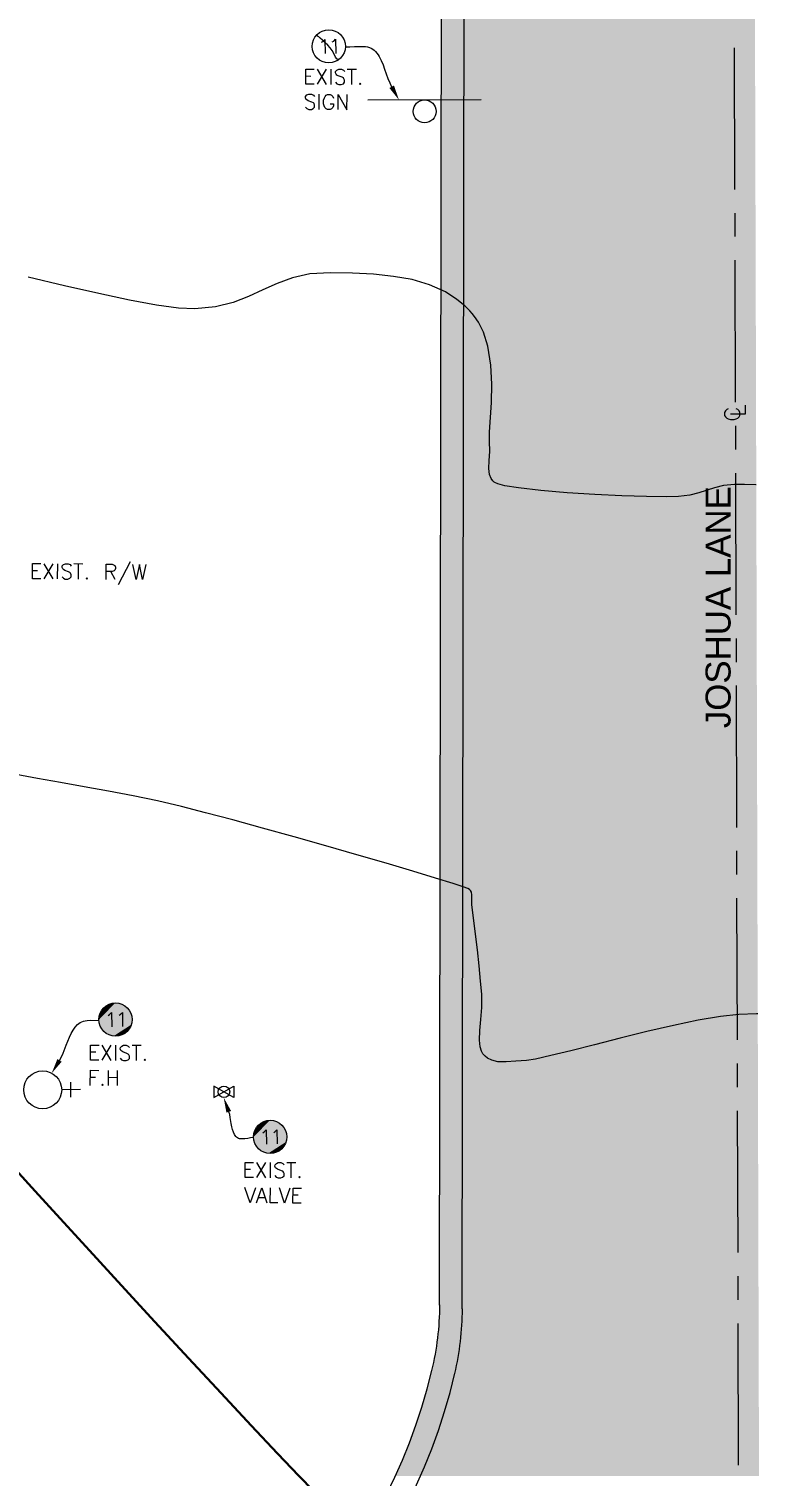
# Model space of a CAD drawing. Header units: millimetres. Extents: x -419 to 20046, y -14642 to 2638.
# Drawn here: x 24.06 to 27.92, y 5.87 to 13.53 of the extents above; entities that cross this region are included whole.
import ezdxf

# ---------------------------------------------------------------- set-up
doc = ezdxf.new("R2010")
doc.units = ezdxf.units.MM
for name, color, linetype in [('PDF11_---- NOTES', 7, 'Continuous'), ('PDF11_----TX00', 7, 'Continuous'), ('PDF11_EXTO$EXMACL', 7, 'Continuous'), ('PDF11_EXTO$EXPNEP', 7, 'Continuous'), ('PDF11_EXTO$EXWTFH', 7, 'Continuous'), ('PDF11_EXTO$EXWTVA', 7, 'Continuous'), ('PDF11_TEXT', 7, 'Continuous')]:
    doc.layers.add(name, color=color, linetype=linetype)
for name, color, linetype, true_color in [('PDF11_0', 7, 'Continuous', 0xb3b3b3), ('PDF11_EXTO$--C3-Surface-EXTO', 7, 'Continuous', 0xb3b3b3), ('PDF11_EXTO$EXSISN', 7, 'Continuous', 0xb3b3b3), ('PDF11_EXTO$PRPNACHA', 7, 'Continuous', 0xebebeb)]:
    doc.layers.add(name, color=color, linetype=linetype, true_color=true_color)
doc.styles.add('PDF Arial', font='arial.ttf')

msp = doc.modelspace()

# ---------------------------------------------------------------- hatches: boundary and pattern name
at = {"layer": 'PDF11_0', "transparency": 33554559}
for points in [[(26.0146, 13.1561), (25.9879, 13.2327), (25.9637, 13.2194)], [(24.1778, 8.0048), (24.2311, 8.0665), (24.2086, 8.0806)], [(25.0878, 7.8765), (25.102, 7.7973), (25.127, 7.8056)]]:
    msp.add_hatch(color=7, dxfattribs=at).paths.add_polyline_path(points)
at = {"layer": 'PDF11_0', "true_color": 0xffffff, "transparency": 33554559}
for points in [[(24.5003, 8.3757), (24.427, 8.2873), (24.5136, 8.3773)], [(24.5136, 8.3773), (24.427, 8.2873), (24.4295, 8.269)], [(24.5003, 8.3757), (24.4278, 8.3015), (24.427, 8.2873)], [(24.4811, 8.3707), (24.4278, 8.3015), (24.5003, 8.3757)], [(24.4811, 8.3707), (24.4311, 8.3173), (24.4278, 8.3015)], [(24.5136, 8.3773), (24.4295, 8.269), (24.537, 8.374)], [(24.537, 8.374), (24.4295, 8.269), (24.4361, 8.2498)], [(24.4695, 8.3648), (24.4311, 8.3173), (24.4811, 8.3707)], [(24.4695, 8.3648), (24.4378, 8.3323), (24.4311, 8.3173)], [(24.537, 8.374), (24.4361, 8.2498), (24.557, 8.3665)], [(24.557, 8.3665), (24.4361, 8.2498), (24.4436, 8.2373)], [(24.4595, 8.3573), (24.4378, 8.3323), (24.4695, 8.3648)], [(24.4595, 8.3573), (24.4486, 8.3473), (24.4378, 8.3323)], [(24.557, 8.3665), (24.4436, 8.2373), (24.5761, 8.3523)], [(24.5761, 8.3523), (24.4436, 8.2373), (24.457, 8.2232)], [(24.5761, 8.3523), (24.457, 8.2232), (24.5878, 8.3382)], [(24.5878, 8.3382), (24.457, 8.2232), (24.4711, 8.2132)], [(24.5878, 8.3382), (24.4711, 8.2132), (24.597, 8.3223)], [(24.597, 8.3223), (24.4711, 8.2132), (24.4853, 8.2065)], [(24.597, 8.3223), (24.4853, 8.2065), (24.6028, 8.2907)], [(24.6028, 8.2907), (24.4853, 8.2065), (24.5045, 8.2015)], [(24.6028, 8.2907), (24.5045, 8.2015), (24.5986, 8.2623)], [(24.5986, 8.2623), (24.5045, 8.2015), (24.5253, 8.2015)], [(24.5986, 8.2623), (24.5253, 8.2015), (24.5911, 8.2457)], [(24.5911, 8.2457), (24.5253, 8.2015), (24.5586, 8.2123)], [(24.5911, 8.2457), (24.5586, 8.2123), (24.5753, 8.2257)], [(25.3179, 7.7548), (25.2445, 7.6664), (25.3312, 7.7565)], [(25.3312, 7.7565), (25.2445, 7.6664), (25.247, 7.6481)], [(25.3179, 7.7548), (25.2454, 7.6806), (25.2445, 7.6664)], [(25.2987, 7.7498), (25.2454, 7.6806), (25.3179, 7.7548)], [(25.2987, 7.7498), (25.2487, 7.6964), (25.2454, 7.6806)], [(25.3312, 7.7565), (25.247, 7.6481), (25.3545, 7.7531)], [(25.3545, 7.7531), (25.247, 7.6481), (25.2537, 7.6289)], [(25.287, 7.744), (25.2487, 7.6964), (25.2987, 7.7498)], [(25.287, 7.744), (25.2554, 7.7115), (25.2487, 7.6964)], [(25.3545, 7.7531), (25.2537, 7.6289), (25.3745, 7.7456)], [(25.3745, 7.7456), (25.2537, 7.6289), (25.2612, 7.6164)], [(25.277, 7.7365), (25.2554, 7.7115), (25.287, 7.744)], [(25.277, 7.7365), (25.2662, 7.7265), (25.2554, 7.7115)], [(25.3745, 7.7456), (25.2612, 7.6164), (25.3937, 7.7315)], [(25.3937, 7.7315), (25.2612, 7.6164), (25.2745, 7.6023)], [(25.3937, 7.7315), (25.2745, 7.6023), (25.4054, 7.7173)], [(25.4054, 7.7173), (25.2745, 7.6023), (25.2887, 7.5923)], [(25.4054, 7.7173), (25.2887, 7.5923), (25.4145, 7.7014)], [(25.4145, 7.7014), (25.2887, 7.5923), (25.3029, 7.5856)], [(25.4145, 7.7014), (25.3029, 7.5856), (25.4204, 7.6698)], [(25.4204, 7.6698), (25.3029, 7.5856), (25.322, 7.5806)], [(25.4204, 7.6698), (25.322, 7.5806), (25.4162, 7.6414)], [(25.4162, 7.6414), (25.322, 7.5806), (25.3429, 7.5806)], [(25.4162, 7.6414), (25.3429, 7.5806), (25.4087, 7.6248)], [(25.4087, 7.6248), (25.3429, 7.5806), (25.3762, 7.5914)], [(25.4087, 7.6248), (25.3762, 7.5914), (25.3929, 7.6048)]]:
    msp.add_hatch(color=7, dxfattribs=at).paths.add_polyline_path(points)
at = {"layer": 'PDF11_EXTO$PRPNACHA', "transparency": 33554559}
for points in [[(27.8999, 12.45), (27.8994, 12.6365), (26.9778, 16.098), (26.2431, 16.098), (26.2304, 7.4531)], [(27.8897, 16.098), (26.9778, 16.098), (27.8994, 12.6365)], [(27.9138, 7.4531), (27.8999, 12.45), (26.2304, 7.4531)], [(27.9139, 7.3969), (27.9139, 7.3977), (26.2304, 7.4531), (26.2304, 7.3523)], [(27.9139, 7.3977), (27.9138, 7.4531), (26.2304, 7.4531)], [(27.9141, 7.3523), (27.9139, 7.3969), (26.2304, 7.3523)], [(27.9142, 7.2969), (27.9142, 7.2977), (26.2304, 7.3523), (26.2304, 7.2522)], [(27.9142, 7.2977), (27.9141, 7.3523), (26.2304, 7.3523)], [(27.9143, 7.2522), (27.9142, 7.2969), (26.2304, 7.2522)], [(27.9145, 7.1977), (27.9145, 7.1985), (26.2304, 7.2522), (26.2304, 7.1531)], [(27.9145, 7.1985), (27.9143, 7.2522), (26.2304, 7.2522)], [(27.9146, 7.1531), (27.9145, 7.1977), (26.2304, 7.1531)], [(27.9148, 7.0986), (27.9148, 7.0993), (26.2304, 7.1531), (26.2304, 7.0539)], [(27.9148, 7.0993), (27.9146, 7.1531), (26.2304, 7.1531)], [(27.9149, 7.0539), (27.9148, 7.0986), (26.2304, 7.0539)], [(27.915, 7.0011), (27.915, 7.0018), (26.2304, 7.0539), (26.2304, 6.9564)], [(27.915, 7.0018), (27.9149, 7.0539), (26.2304, 7.0539)], [(27.9152, 6.9564), (27.915, 7.0011), (26.2304, 6.9564)], [(27.9153, 6.9036), (27.9153, 6.9043), (26.2304, 6.9564), (26.2296, 6.8589)], [(27.9154, 6.8589), (27.9153, 6.9036), (26.2296, 6.8589)], [(27.9153, 6.9043), (27.9152, 6.9564), (26.2304, 6.9564)], [(27.9155, 6.8161), (27.9155, 6.8167), (26.2296, 6.8589), (26.2296, 6.7789)], [(27.9155, 6.8167), (27.9154, 6.8589), (26.2296, 6.8589)], [(27.9157, 6.7789), (27.9155, 6.8161), (26.2296, 6.7789)], [(27.9158, 6.7345), (27.9158, 6.7349), (26.2296, 6.763), (26.2279, 6.7089)], [(27.9157, 6.7705), (27.9157, 6.7706), (26.2296, 6.7789), (26.2296, 6.763)], [(27.9157, 6.7706), (27.9157, 6.7789), (26.2296, 6.7789)], [(27.9157, 6.763), (27.9157, 6.7705), (26.2296, 6.763)], [(27.9158, 6.7349), (27.9157, 6.763), (26.2296, 6.763)], [(27.916, 6.6529), (27.916, 6.6531), (26.2254, 6.668), (26.2229, 6.6389)], [(27.9159, 6.6871), (27.9159, 6.6873), (26.2279, 6.7089), (26.2254, 6.668)], [(27.916, 6.668), (27.9159, 6.6871), (26.2254, 6.668)], [(27.916, 6.6531), (27.916, 6.668), (26.2254, 6.668)], [(27.9158, 6.7089), (27.9158, 6.7345), (26.2279, 6.7089)], [(27.9159, 6.6873), (27.9158, 6.7089), (26.2279, 6.7089)], [(27.9161, 6.6053), (27.9161, 6.6057), (26.2229, 6.6389), (26.2154, 6.5739)], [(27.9162, 6.5739), (27.9161, 6.6053), (26.2154, 6.5739)], [(27.916, 6.6389), (27.916, 6.6529), (26.2229, 6.6389)], [(27.9161, 6.6057), (27.916, 6.6389), (26.2229, 6.6389)], [(27.9163, 6.5336), (27.9163, 6.5341), (26.2146, 6.5697), (26.2029, 6.5005)], [(27.9164, 6.5005), (27.9163, 6.5336), (26.2029, 6.5005)], [(27.9162, 6.5713), (27.9162, 6.5714), (26.2154, 6.5739), (26.2146, 6.5697)], [(27.9162, 6.5697), (27.9162, 6.5713), (26.2146, 6.5697)], [(27.9163, 6.5341), (27.9162, 6.5697), (26.2146, 6.5697)], [(27.9162, 6.5714), (27.9162, 6.5739), (26.2154, 6.5739)], [(27.9165, 6.4562), (27.9165, 6.4565), (26.1988, 6.4814), (26.1888, 6.4322)], [(27.9166, 6.4322), (27.9165, 6.4562), (26.1888, 6.4322)], [(27.9165, 6.4905), (27.9165, 6.4906), (26.2029, 6.5005), (26.1988, 6.4814)], [(27.9165, 6.4814), (27.9165, 6.4905), (26.1988, 6.4814)], [(27.9165, 6.4565), (27.9165, 6.4814), (26.1988, 6.4814)], [(27.9165, 6.4906), (27.9164, 6.5005), (26.2029, 6.5005)], [(27.9168, 6.3629), (27.9168, 6.3632), (26.1779, 6.3897), (26.1638, 6.3363)], [(27.9169, 6.3363), (27.9168, 6.3629), (26.1638, 6.3363)], [(27.9167, 6.4104), (27.9167, 6.4106), (26.1888, 6.4322), (26.1779, 6.3897)], [(27.9167, 6.3897), (27.9167, 6.4104), (26.1779, 6.3897)], [(27.9168, 6.3632), (27.9167, 6.3897), (26.1779, 6.3897)], [(27.9167, 6.4106), (27.9166, 6.4322), (26.1888, 6.4322)], [(27.9171, 6.2712), (27.9171, 6.2715), (26.1538, 6.3005), (26.1363, 6.2422)], [(27.9169, 6.3179), (27.9169, 6.3181), (26.1638, 6.3363), (26.1538, 6.3005)], [(27.917, 6.3005), (27.9169, 6.3179), (26.1538, 6.3005)], [(27.9171, 6.2715), (27.917, 6.3005), (26.1538, 6.3005)], [(27.9169, 6.3181), (27.9169, 6.3363), (26.1638, 6.3363)], [(27.9173, 6.1803), (27.9173, 6.1807), (26.1263, 6.2122), (26.1054, 6.148)], [(27.9172, 6.2271), (27.9172, 6.2272), (26.1363, 6.2422), (26.1263, 6.2122)], [(27.9172, 6.2122), (27.9172, 6.2271), (26.1263, 6.2122)], [(27.9173, 6.1807), (27.9172, 6.2122), (26.1263, 6.2122)], [(27.9171, 6.2422), (27.9171, 6.2712), (26.1363, 6.2422)], [(27.9172, 6.2272), (27.9171, 6.2422), (26.1363, 6.2422)], [(27.9174, 6.1371), (27.9174, 6.1372), (26.1054, 6.148), (26.0971, 6.1255)], [(27.9175, 6.1255), (27.9174, 6.1371), (26.0971, 6.1255)], [(27.9174, 6.148), (27.9173, 6.1803), (26.1054, 6.148)], [(27.9174, 6.1372), (27.9174, 6.148), (26.1054, 6.148)], [(27.9177, 6.0479), (27.9177, 6.048), (26.0721, 6.0555), (26.0663, 6.0413)], [(27.9176, 6.0911), (27.9176, 6.0915), (26.0971, 6.1255), (26.0721, 6.0555)], [(27.9177, 6.0555), (27.9176, 6.0911), (26.0721, 6.0555)], [(27.9177, 6.048), (27.9177, 6.0555), (26.0721, 6.0555)], [(27.9176, 6.0915), (27.9175, 6.1255), (26.0971, 6.1255)], [(27.9178, 6.0028), (27.9178, 6.0032), (26.0663, 6.0413), (26.0346, 5.9638)], [(27.9179, 5.9638), (27.9178, 6.0028), (26.0346, 5.9638)], [(27.9177, 6.0413), (27.9177, 6.0479), (26.0663, 6.0413)], [(27.9178, 6.0032), (27.9177, 6.0413), (26.0663, 6.0413)], [(27.918, 5.9186), (27.918, 5.919), (26.0321, 5.958), (25.9962, 5.8771)], [(27.9182, 5.8771), (27.918, 5.9186), (25.9962, 5.8771)], [(27.9179, 5.9613), (27.9179, 5.9613), (26.0346, 5.9638), (26.0321, 5.958)], [(27.9179, 5.958), (27.9179, 5.9613), (26.0321, 5.958)], [(27.918, 5.919), (27.9179, 5.958), (26.0321, 5.958)], [(27.9179, 5.9613), (27.9179, 5.9638), (26.0346, 5.9638)], [(27.9182, 5.8755), (27.9182, 5.8755), (25.9962, 5.8771), (25.9954, 5.8738)], [(27.9182, 5.8738), (27.9182, 5.8755), (25.9954, 5.8738)], [(27.9182, 5.8755), (27.9182, 5.8771), (25.9962, 5.8771)]]:
    msp.add_hatch(color=256, dxfattribs=at).paths.add_polyline_path(points)

# ---------------------------------------------------------------- linework, layer by layer
at = {"layer": 'PDF11_---- NOTES', "lineweight": 20}
for points in [[(27.7556, 11.5218), (27.7481, 11.5176), (27.7406, 11.5101), (27.7364, 11.5026), (27.7364, 11.4868), (27.7406, 11.4793), (27.7481, 11.4718), (27.7556, 11.4684), (27.7672, 11.4643), (27.7864, 11.4643), (27.7972, 11.4684), (27.8056, 11.4718), (27.8131, 11.4793), (27.8164, 11.4868), (27.8164, 11.5026), (27.8131, 11.5101), (27.8056, 11.5176), (27.7972, 11.5218)], [(27.7672, 11.4951), (27.8472, 11.4951), (27.8472, 11.5401)]]:
    msp.add_lwpolyline(points, dxfattribs=at)
at = {"layer": 'PDF11_----TX00', "lineweight": 20}
for points in [[(25.5662, 13.2394), (25.5212, 13.2394), (25.522, 13.3194), (25.5662, 13.3194)], [(25.5487, 13.2811), (25.522, 13.2819)], [(25.5829, 13.2394), (25.6321, 13.3186)], [(25.6312, 13.2386), (25.5837, 13.3194)], [(25.6554, 13.2386), (25.6554, 13.3186)], [(25.6787, 13.2502), (25.6862, 13.2419), (25.6962, 13.2386), (25.7096, 13.2386), (25.7204, 13.2419), (25.7271, 13.2494), (25.7271, 13.2611), (25.7237, 13.2686), (25.7204, 13.2727), (25.7137, 13.2761), (25.6929, 13.2844), (25.6862, 13.2877), (25.6829, 13.2919), (25.6796, 13.2994), (25.6796, 13.3069), (25.6862, 13.3144), (25.6971, 13.3186), (25.7104, 13.3186), (25.7204, 13.3144), (25.7279, 13.3069)], [(25.7896, 13.3177), (25.7412, 13.3177)], [(25.7646, 13.2377), (25.7654, 13.3177)], [(25.5204, 13.1177), (25.527, 13.1102), (25.537, 13.106), (25.5512, 13.106), (25.5612, 13.1102), (25.5687, 13.1177), (25.5687, 13.1286), (25.5654, 13.1369), (25.562, 13.1402), (25.5545, 13.1444), (25.5345, 13.1519), (25.5279, 13.1561), (25.5237, 13.1594), (25.5204, 13.1677), (25.5204, 13.1752), (25.5279, 13.1827), (25.5379, 13.1861), (25.552, 13.1861), (25.562, 13.1819), (25.5687, 13.1744)], [(25.592, 13.106), (25.5929, 13.1861)], [(25.6504, 13.1361), (25.6679, 13.1361), (25.6679, 13.1244), (25.6646, 13.1169), (25.6571, 13.1094), (25.6504, 13.1052), (25.6371, 13.1052), (25.6296, 13.1094), (25.6229, 13.1169), (25.6195, 13.1244), (25.6162, 13.1361), (25.6162, 13.1552), (25.6204, 13.1669), (25.6237, 13.1744), (25.6304, 13.1819), (25.6371, 13.1852), (25.6512, 13.1852), (25.6579, 13.1811), (25.6646, 13.1736), (25.6679, 13.1661)], [(25.6921, 13.1052), (25.6921, 13.1852), (25.7396, 13.1044), (25.7404, 13.1844)], [(24.1203, 10.6225), (24.0761, 10.6225), (24.0761, 10.7025), (24.1211, 10.7025)], [(24.1036, 10.6642), (24.0761, 10.6642)], [(24.1853, 10.6217), (24.1378, 10.7017)], [(24.1378, 10.6217), (24.1861, 10.7017)], [(24.2094, 10.6217), (24.2103, 10.7017)], [(24.2336, 10.6325), (24.2403, 10.625), (24.2503, 10.6208), (24.2644, 10.6208), (24.2744, 10.625), (24.2811, 10.6325), (24.2819, 10.6434), (24.2786, 10.6517), (24.2744, 10.655), (24.2678, 10.6592), (24.2478, 10.6667), (24.2403, 10.6709), (24.2369, 10.6742), (24.2336, 10.6825), (24.2336, 10.69), (24.2411, 10.6975), (24.2511, 10.7009), (24.2653, 10.7009), (24.2753, 10.6975), (24.2819, 10.6892)], [(24.3436, 10.7), (24.2961, 10.7009)], [(24.3194, 10.6208), (24.3194, 10.7009)], [(24.467, 10.6192), (24.467, 10.6992), (24.4978, 10.6992), (24.5086, 10.695), (24.512, 10.6917), (24.5153, 10.6834), (24.5153, 10.6759), (24.512, 10.6684), (24.5078, 10.665), (24.4978, 10.6609), (24.467, 10.6609)], [(24.5145, 10.6192), (24.4911, 10.6609)], [(24.5311, 10.5925), (24.5945, 10.7134)], [(24.6761, 10.6975), (24.6586, 10.6175), (24.642, 10.6975), (24.6245, 10.6183), (24.6078, 10.6984)], [(24.4278, 8.074), (24.3836, 8.0748), (24.3836, 8.1548), (24.4286, 8.154)], [(24.4928, 8.0731), (24.4453, 8.154)], [(24.4453, 8.074), (24.4936, 8.1532)], [(24.517, 8.0731), (24.5178, 8.1532)], [(24.5411, 8.0848), (24.5478, 8.0765), (24.5578, 8.0731), (24.572, 8.0731), (24.582, 8.0765), (24.5895, 8.084), (24.5895, 8.0956), (24.5861, 8.1031), (24.5828, 8.1073), (24.5753, 8.1106), (24.5553, 8.119), (24.5486, 8.1223), (24.5445, 8.1265), (24.5411, 8.134), (24.542, 8.1415), (24.5486, 8.149), (24.5586, 8.1532), (24.5728, 8.1532), (24.5828, 8.149), (24.5895, 8.1415)], [(24.6511, 8.1523), (24.6036, 8.1523)], [(24.627, 8.0723), (24.627, 8.1523)], [(24.4111, 8.1165), (24.3836, 8.1165)], [(24.382, 7.9415), (24.3828, 8.0215), (24.4278, 8.0206)], [(24.4103, 7.9831), (24.3828, 7.9831)], [(24.4778, 7.9406), (24.4786, 8.0206)], [(24.5261, 7.9815), (24.4786, 7.9823)], [(24.5261, 7.9398), (24.527, 8.0198)], [(25.2454, 7.4531), (25.2012, 7.4539), (25.2012, 7.5339), (25.2462, 7.5331)], [(25.3104, 7.4523), (25.2629, 7.5331)], [(25.2629, 7.4531), (25.3112, 7.5323)], [(25.3345, 7.4523), (25.3354, 7.5323)], [(25.3587, 7.4639), (25.3654, 7.4556), (25.3754, 7.4523), (25.3895, 7.4523), (25.3995, 7.4556), (25.407, 7.4631), (25.407, 7.4748), (25.4037, 7.4823), (25.4004, 7.4864), (25.3929, 7.4898), (25.3729, 7.4981), (25.3662, 7.5014), (25.362, 7.5056), (25.3587, 7.5131), (25.3595, 7.5206), (25.3662, 7.5281), (25.3762, 7.5323), (25.3904, 7.5323), (25.4004, 7.5281), (25.407, 7.5206)], [(25.4687, 7.5314), (25.4212, 7.5314)], [(25.4445, 7.4514), (25.4445, 7.5314)], [(25.2287, 7.4956), (25.2012, 7.4956)], [(25.2554, 7.3998), (25.227, 7.3198), (25.2003, 7.4006)], [(25.2612, 7.3198), (25.2895, 7.3998), (25.3162, 7.3189)], [(25.3745, 7.3189), (25.3337, 7.3189), (25.3345, 7.3989)], [(25.437, 7.3981), (25.4087, 7.3181), (25.382, 7.3989)], [(25.4979, 7.3181), (25.4537, 7.3181), (25.4545, 7.3981), (25.4987, 7.3981)], [(25.4812, 7.3598), (25.4537, 7.3598)], [(25.3062, 7.3456), (25.272, 7.3464)]]:
    msp.add_lwpolyline(points, dxfattribs=at)
for points in [[(25.8096, 13.2452), (25.8129, 13.2411), (25.8096, 13.2377), (25.8062, 13.2411)], [(24.3636, 10.6275), (24.3669, 10.6242), (24.3636, 10.62), (24.3603, 10.6242)], [(24.6711, 8.0798), (24.6745, 8.0756), (24.6711, 8.0723), (24.6678, 8.0756)], [(24.4478, 7.9481), (24.4511, 7.944), (24.447, 7.9406), (24.4436, 7.944)], [(25.4887, 7.4589), (25.492, 7.4548), (25.4887, 7.4514), (25.4854, 7.4548)]]:
    msp.add_lwpolyline(points, close=True, dxfattribs=at)
at = {"layer": 'PDF11_0', "color": 7, "lineweight": 0, "true_color": 0xffffff}
for points in [[(25.695, 13.3698), (25.6862, 13.3744), (25.6791, 13.3827), (25.6725, 13.399), (25.6616, 13.4182), (25.6504, 13.4311), (25.6379, 13.4452), (25.6245, 13.459), (25.6108, 13.4723), (25.5979, 13.4832), (25.5916, 13.4894), (25.5845, 13.4944), (25.582, 13.499), (25.5825, 13.5032)], [(25.7037, 13.3761), (25.6862, 13.3636)], [(24.5753, 8.2257), (24.5586, 8.2123)], [(25.3929, 7.6048), (25.3762, 7.5914)]]:
    msp.add_lwpolyline(points, dxfattribs=at)
at = {"layer": 'PDF11_0', "color": 7, "lineweight": 20}
for points in [[(25.6054, 13.4619), (25.612, 13.4661), (25.6229, 13.4769), (25.6237, 13.4019)], [(25.6621, 13.4636), (25.6696, 13.4669), (25.6796, 13.4777), (25.6812, 13.4027)], [(25.7312, 13.4369), (25.7546, 13.4369), (25.7787, 13.4386), (25.8029, 13.4394), (25.8262, 13.4394), (25.8371, 13.4386), (25.8479, 13.4369), (25.8579, 13.4344), (25.8671, 13.4302), (25.8762, 13.4252), (25.8837, 13.4194), (25.8912, 13.4119), (25.8979, 13.4044), (25.9046, 13.3952), (25.9104, 13.3861), (25.9204, 13.3644), (25.9304, 13.3419), (25.9387, 13.3186), (25.9562, 13.2702), (25.9654, 13.2469), (25.9754, 13.2261)], [(24.2194, 8.0731), (24.2294, 8.0915), (24.2386, 8.1115), (24.2553, 8.1532), (24.2719, 8.1957), (24.2811, 8.2157), (24.2911, 8.234), (24.3028, 8.2498), (24.3153, 8.264), (24.3219, 8.269), (24.3294, 8.274), (24.3378, 8.2782), (24.3461, 8.2815), (24.3553, 8.2832), (24.3653, 8.2848), (24.3853, 8.2857), (24.427, 8.2848)], [(24.477, 8.3115), (24.4845, 8.3157), (24.4945, 8.3265), (24.4961, 8.2515)], [(24.5345, 8.3123), (24.5411, 8.3165), (24.552, 8.3273), (24.5528, 8.2523)], [(25.2445, 7.6648), (25.2295, 7.6631), (25.2145, 7.6606), (25.1995, 7.6589), (25.1845, 7.6581), (25.1712, 7.6589), (25.1653, 7.6606), (25.1603, 7.6631), (25.1553, 7.6664), (25.1512, 7.6706), (25.1445, 7.6806), (25.1387, 7.6931), (25.1345, 7.7073), (25.1312, 7.7223), (25.1278, 7.739), (25.1228, 7.7715), (25.1195, 7.7873), (25.1145, 7.8015)], [(25.2945, 7.6906), (25.302, 7.6948), (25.312, 7.7056), (25.3137, 7.6306)], [(25.352, 7.6914), (25.3587, 7.6956), (25.3695, 7.7064), (25.3704, 7.6314)]]:
    msp.add_lwpolyline(points, dxfattribs=at)
at = {"layer": 'PDF11_0', "lineweight": 18}
for points in [[(27.9036, 11.119), (27.9014, 11.1192), (27.8414, 11.1217), (27.7889, 11.1217), (27.7297, 11.1151), (27.683, 11.1034), (27.5997, 11.0767), (27.5522, 11.0651), (27.493, 11.0576), (27.4272, 11.0559), (27.323, 11.0576), (27.193, 11.0617), (27.0497, 11.0684), (26.903, 11.0776), (26.7646, 11.0892), (26.6471, 11.1026), (26.5746, 11.1142), (26.538, 11.1242), (26.5221, 11.1309), (26.518, 11.1342), (26.5113, 11.1401), (26.5021, 11.1534), (26.4938, 11.1742), (26.4896, 11.2051), (26.4921, 11.2476), (26.4955, 11.2959), (26.4938, 11.3501), (26.493, 11.3984), (26.503, 11.5551), (26.5055, 11.6518), (26.5005, 11.7526), (26.4846, 11.8526), (26.4605, 11.9276), (26.4346, 11.9793), (26.4138, 12.011), (26.4013, 12.026), (26.3888, 12.0401), (26.3629, 12.066), (26.3204, 12.101), (26.2596, 12.1401), (26.1754, 12.1776), (26.0838, 12.2051), (25.9854, 12.2226), (25.8796, 12.2343), (25.7687, 12.2401), (25.6521, 12.2418), (25.5429, 12.2351), (25.4512, 12.2151), (25.3704, 12.1851), (25.2945, 12.151), (25.2187, 12.116), (25.137, 12.0843), (25.0445, 12.061), (24.9345, 12.0501), (24.8487, 12.0543), (24.7328, 12.071), (24.5903, 12.0968), (24.427, 12.1318), (24.2469, 12.1726), (24.0544, 12.2185)], [(27.9114, 8.3196), (27.9056, 8.3198), (27.8106, 8.3165), (27.7147, 8.3065), (27.5972, 8.2865), (27.4655, 8.2582), (27.3255, 8.2257), (27.1838, 8.1907), (27.048, 8.1565), (26.923, 8.1248), (26.818, 8.099), (26.7371, 8.0806), (26.6896, 8.0731), (26.6321, 8.069), (26.5813, 8.0656), (26.5363, 8.0665), (26.5046, 8.074), (26.483, 8.0856), (26.4696, 8.0965), (26.463, 8.1031), (26.4579, 8.109), (26.4504, 8.1223), (26.4429, 8.1448), (26.4396, 8.1798), (26.4421, 8.2315), (26.4479, 8.2898), (26.4529, 8.354), (26.4521, 8.4232), (26.4463, 8.4923), (26.4379, 8.5732), (26.4288, 8.6582), (26.4188, 8.7415), (26.3996, 8.8982), (26.3996, 8.949), (26.3971, 8.9632), (26.3929, 8.9724), (26.3871, 8.9782), (26.3788, 8.9824), (26.3538, 8.9916), (26.3013, 9.0091), (26.2071, 9.0382), (26.0871, 9.0749), (25.9462, 9.1166), (25.7912, 9.1616), (25.6271, 9.2091), (25.4595, 9.2566), (25.2937, 9.3024), (25.1353, 9.3457), (24.9912, 9.3841), (24.8653, 9.4166), (24.7386, 9.4466), (24.6095, 9.4733), (24.4795, 9.4983), (24.3503, 9.5216), (24.2244, 9.5433), (24.1036, 9.5649), (23.9903, 9.5858)]]:
    msp.add_lwpolyline(points, dxfattribs=at)
at = {"layer": 'PDF11_0', "lineweight": 30}
msp.add_lwpolyline([(23.9861, 7.4964), (24.0903, 7.3823), (24.2228, 7.2364), (24.3778, 7.0672), (24.547, 6.8831), (24.7245, 6.6905), (24.902, 6.4972), (25.0745, 6.3122), (25.2329, 6.1413), (25.372, 5.9938), (25.4845, 5.8755), (25.5629, 5.7963)], dxfattribs=at)
at = {"layer": 'PDF11_0', "color": 7, "lineweight": 20}
for centre in [(25.6433, 13.4398), (24.5157, 8.2894), (25.3333, 7.6685)]:
    msp.add_circle(centre, 0.0879, dxfattribs=at)
at = {"layer": 'PDF11_EXTO$--C3-Surface-EXTO', "lineweight": 18}
for points in [[(27.9036, 11.119), (27.9014, 11.1192), (27.8414, 11.1217), (27.7889, 11.1217), (27.7297, 11.1151), (27.683, 11.1034), (27.5997, 11.0767), (27.5522, 11.0651), (27.493, 11.0576), (27.4272, 11.0559), (27.323, 11.0576), (27.193, 11.0617), (27.0497, 11.0684), (26.903, 11.0776), (26.7646, 11.0892), (26.6471, 11.1026), (26.5746, 11.1142), (26.538, 11.1242), (26.5221, 11.1309), (26.518, 11.1342), (26.5113, 11.1401), (26.5021, 11.1534), (26.4938, 11.1742), (26.4896, 11.2051), (26.4921, 11.2476), (26.4955, 11.2959), (26.4938, 11.3501), (26.493, 11.3984), (26.503, 11.5551), (26.5055, 11.6518), (26.5005, 11.7526), (26.4846, 11.8526), (26.4605, 11.9276), (26.4346, 11.9793), (26.4138, 12.011), (26.4013, 12.026), (26.3888, 12.0401), (26.3629, 12.066), (26.3204, 12.101), (26.2596, 12.1401), (26.1754, 12.1776), (26.0838, 12.2051), (25.9854, 12.2226), (25.8796, 12.2343), (25.7687, 12.2401), (25.6521, 12.2418), (25.5429, 12.2351), (25.4512, 12.2151), (25.3704, 12.1851), (25.2945, 12.151), (25.2187, 12.116), (25.137, 12.0843), (25.0445, 12.061), (24.9345, 12.0501), (24.8487, 12.0543), (24.7328, 12.071), (24.5903, 12.0968), (24.427, 12.1318), (24.2469, 12.1726), (24.0544, 12.2185)], [(27.9114, 8.3196), (27.9056, 8.3198), (27.8106, 8.3165), (27.7147, 8.3065), (27.5972, 8.2865), (27.4655, 8.2582), (27.3255, 8.2257), (27.1838, 8.1907), (27.048, 8.1565), (26.923, 8.1248), (26.818, 8.099), (26.7371, 8.0806), (26.6896, 8.0731), (26.6321, 8.069), (26.5813, 8.0656), (26.5363, 8.0665), (26.5046, 8.074), (26.483, 8.0856), (26.4696, 8.0965), (26.463, 8.1031), (26.4579, 8.109), (26.4504, 8.1223), (26.4429, 8.1448), (26.4396, 8.1798), (26.4421, 8.2315), (26.4479, 8.2898), (26.4529, 8.354), (26.4521, 8.4232), (26.4463, 8.4923), (26.4379, 8.5732), (26.4288, 8.6582), (26.4188, 8.7415), (26.3996, 8.8982), (26.3996, 8.949), (26.3971, 8.9632), (26.3929, 8.9724), (26.3871, 8.9782), (26.3788, 8.9824), (26.3538, 8.9916), (26.3013, 9.0091), (26.2071, 9.0382), (26.0871, 9.0749), (25.9462, 9.1166), (25.7912, 9.1616), (25.6271, 9.2091), (25.4595, 9.2566), (25.2937, 9.3024), (25.1353, 9.3457), (24.9912, 9.3841), (24.8653, 9.4166), (24.7386, 9.4466), (24.6095, 9.4733), (24.4795, 9.4983), (24.3503, 9.5216), (24.2244, 9.5433), (24.1036, 9.5649), (23.9903, 9.5858)]]:
    msp.add_lwpolyline(points, dxfattribs=at)
at = {"layer": 'PDF11_EXTO$--C3-Surface-EXTO', "lineweight": 30}
msp.add_lwpolyline([(23.9861, 7.4964), (24.0903, 7.3823), (24.2228, 7.2364), (24.3778, 7.0672), (24.547, 6.8831), (24.7245, 6.6905), (24.902, 6.4972), (25.0745, 6.3122), (25.2329, 6.1413), (25.372, 5.9938), (25.4845, 5.8755), (25.5629, 5.7963)], dxfattribs=at)
at = {"layer": 'PDF11_EXTO$EXMACL', "lineweight": 18}
for points in [[(27.7872, 13.4327), (27.7889, 12.6827)], [(27.7897, 12.5577), (27.7897, 12.4327)], [(27.7906, 12.3077), (27.7922, 11.5576)], [(27.7931, 11.4317), (27.7931, 11.3067)], [(27.7939, 11.1817), (27.7956, 10.4317)], [(27.7964, 10.3067), (27.7964, 10.1816)], [(27.7964, 10.0566), (27.7989, 9.3066)], [(27.7989, 9.1816), (27.7997, 9.0566)], [(27.7997, 8.9315), (27.8022, 8.1815)], [(27.8022, 8.0565), (27.8031, 7.9315)], [(27.8031, 7.8065), (27.8056, 7.0564)], [(27.8056, 6.9314), (27.8056, 6.8064)], [(27.8064, 6.6814), (27.8081, 5.9313)]]:
    msp.add_lwpolyline(points, dxfattribs=at)
at = {"layer": 'PDF11_EXTO$EXPNEP', "lineweight": 13}
for points in [[(26.2296, 6.7789), (26.2431, 16.098)], [(26.3488, 6.758), (26.3627, 16.098)]]:
    msp.add_lwpolyline(points, dxfattribs=at)
msp.add_lwpolyline([(24.1102, 4.2525, 0.269577), (26.1889, 6.4325, 0.058454), (26.2304, 6.7796)], format="xyb", dxfattribs=at)
for centre, radius, start, end in [((24.8491, 6.7601), 1.5006, 346.78897, 359.9175), ((23.2753, 7.1306), 3.1177, 286.18031, 346.78167)]:
    msp.add_arc(centre, radius, start, end, dxfattribs=at)
at = {"layer": 'PDF11_EXTO$EXSISN', "lineweight": 20}
msp.add_lwpolyline([(26.4496, 13.1561), (25.8496, 13.1552)], dxfattribs=at)
msp.add_circle((26.15, 13.0956), 0.0604, dxfattribs=at)
at = {"layer": 'PDF11_EXTO$EXWTFH', "lineweight": 0}
for points in [[(24.3303, 7.919), (24.2303, 7.9181)], [(24.2803, 7.8781), (24.2803, 7.9581)]]:
    msp.add_lwpolyline(points, dxfattribs=at)
msp.add_circle((24.1307, 7.9177), 0.1004, dxfattribs=at)
at = {"layer": 'PDF11_EXTO$EXWTVA', "lineweight": 0}
for points in [[(25.0362, 7.8773), (25.0887, 7.9065), (25.0362, 7.9365)], [(25.1412, 7.8773), (25.0887, 7.9065), (25.1412, 7.9365)]]:
    msp.add_lwpolyline(points, close=True, dxfattribs=at)
msp.add_circle((25.0891, 7.9069), 0.0304, dxfattribs=at)

# ---------------------------------------------------------------- texts
at = {"layer": 'PDF11_TEXT', "insert": (27.7695, 9.8316), "char_height": 0.132005, "attachment_point": 7, "rotation": 90, "style": 'PDF Arial'}
msp.add_mtext('JOSHUA LANE', dxfattribs=at)

doc.saveas('drawing.dxf')
